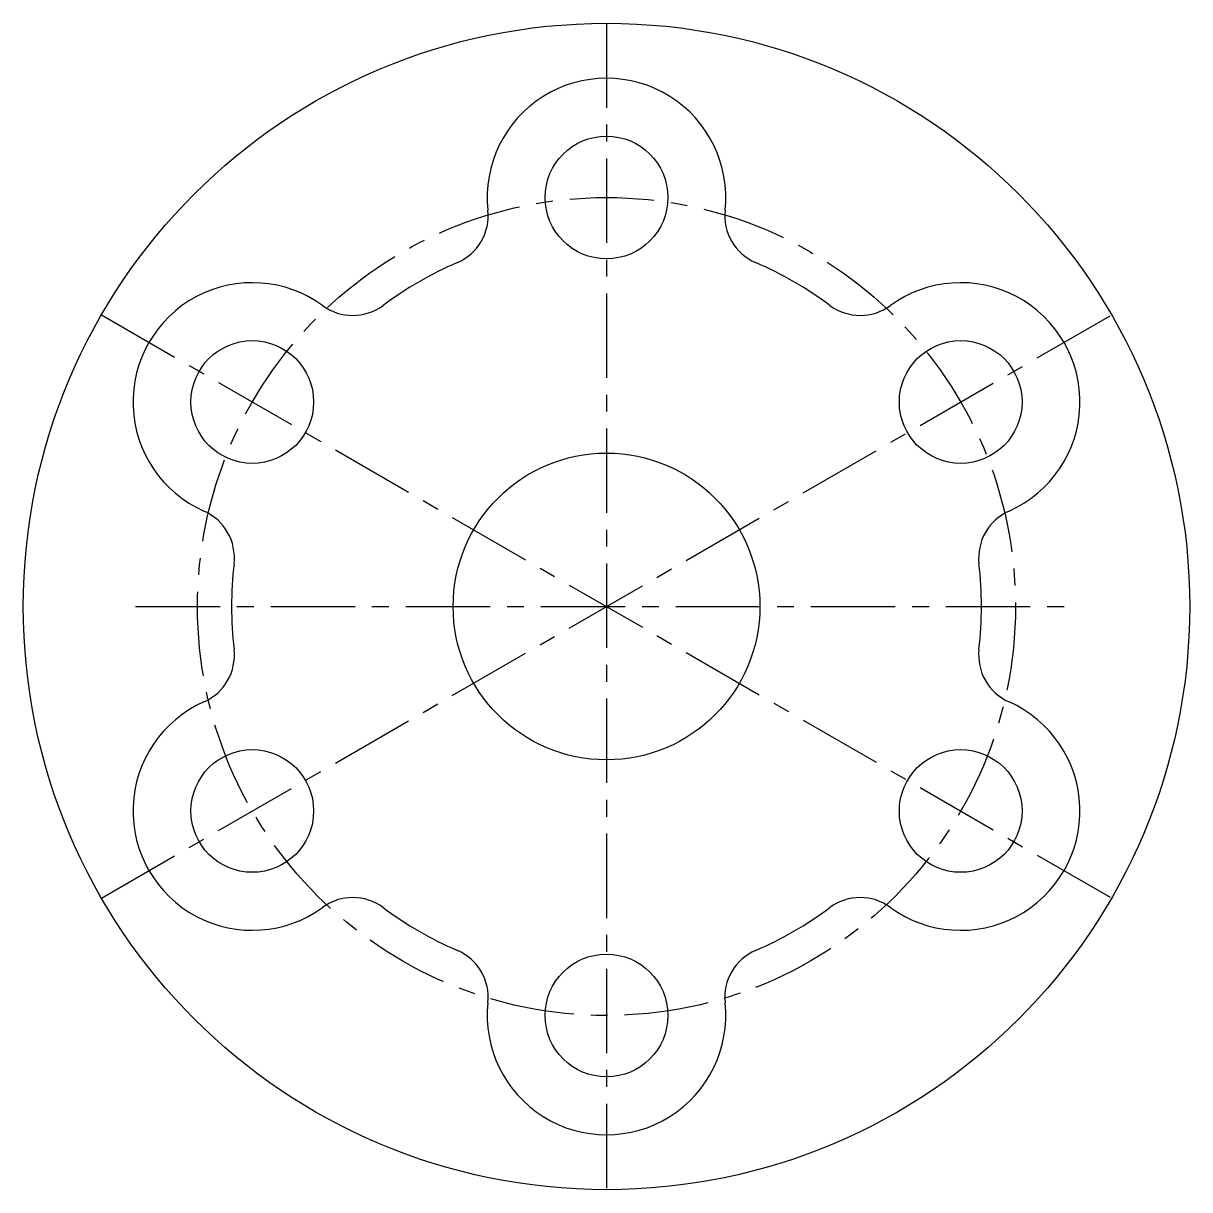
# Model space of a CAD drawing. Header units: millimetres. Extents: x 1067 to 1410, y 326 to 668.
import ezdxf

# ---------------------------------------------------------------- set-up
doc = ezdxf.new("R2010")
doc.units = ezdxf.units.MM
doc.header["$LTSCALE"] = 0.78
doc.linetypes.add('CENTER', pattern=[50.8, 31.75, -6.35, 6.35, -6.35])
doc.layers.add('点画线', color=1, linetype='CENTER')
doc.layers.add('粗实线', color=7, linetype='Continuous')

msp = doc.modelspace()

# ---------------------------------------------------------------- linework, layer by layer
msp.add_circle((1238.46, 496.63), 171.11)
at = {"layer": '点画线'}
for p, q in [((1238.46, 667.73), (1238.46, 325.52)), ((1090.27, 582.18), (1386.64, 411.07)), ((1090.27, 411.07), (1386.64, 582.18)), ((1100.3, 496.63), (1372.85, 496.63))]:
    msp.add_line(p, q, dxfattribs=at)
msp.add_circle((1238.46, 496.63), 120, dxfattribs=at)
at = {"layer": '粗实线'}
for centre, radius in [((1238.46, 616.63), 18), ((1134.53, 556.63), 18), ((1342.38, 556.63), 18), ((1238.46, 496.63), 45), ((1134.53, 436.63), 18), ((1342.38, 436.63), 18), ((1238.46, 376.63), 18)]:
    msp.add_circle(centre, radius, dxfattribs=at)
for centre, radius, start, end in [((1238.46, 616.63), 35, 353.9008, 186.0992), ((1188.74, 611.31), 15, 293.4367, 6.0992), ((1288.17, 611.31), 15, 173.9008, 246.5633), ((1238.46, 496.63), 110, 113.4367, 126.5633), ((1238.46, 496.63), 110, 53.4367, 66.5633), ((1134.53, 556.63), 35, 53.9008, 246.0992), ((1342.38, 556.63), 35, 293.9008, 126.0992), ((1163.99, 597.03), 15, 233.9008, 306.5633), ((1312.92, 597.03), 15, 233.4367, 306.0992), ((1114.28, 510.91), 15, 353.4367, 66.0992), ((1362.64, 510.91), 15, 113.9008, 186.5633), ((1238.46, 496.63), 110, 173.4367, 186.5633), ((1238.46, 496.63), 110, 353.4367, 6.5633), ((1114.28, 482.34), 15, 293.9008, 6.5633), ((1362.64, 482.34), 15, 173.4367, 246.0992), ((1134.53, 436.63), 35, 113.9008, 306.0992), ((1342.38, 436.63), 35, 233.9008, 66.0992), ((1163.99, 396.23), 15, 53.4367, 126.0992), ((1312.92, 396.23), 15, 53.9008, 126.5633), ((1238.46, 496.63), 110, 233.4367, 246.5633), ((1238.46, 496.63), 110, 293.4367, 306.5633), ((1188.74, 381.94), 15, 353.9008, 66.5633), ((1288.17, 381.94), 15, 113.4367, 186.0992), ((1238.46, 376.63), 35, 173.9008, 6.0992)]:
    msp.add_arc(centre, radius, start, end, dxfattribs=at)

doc.saveas('drawing.dxf')
